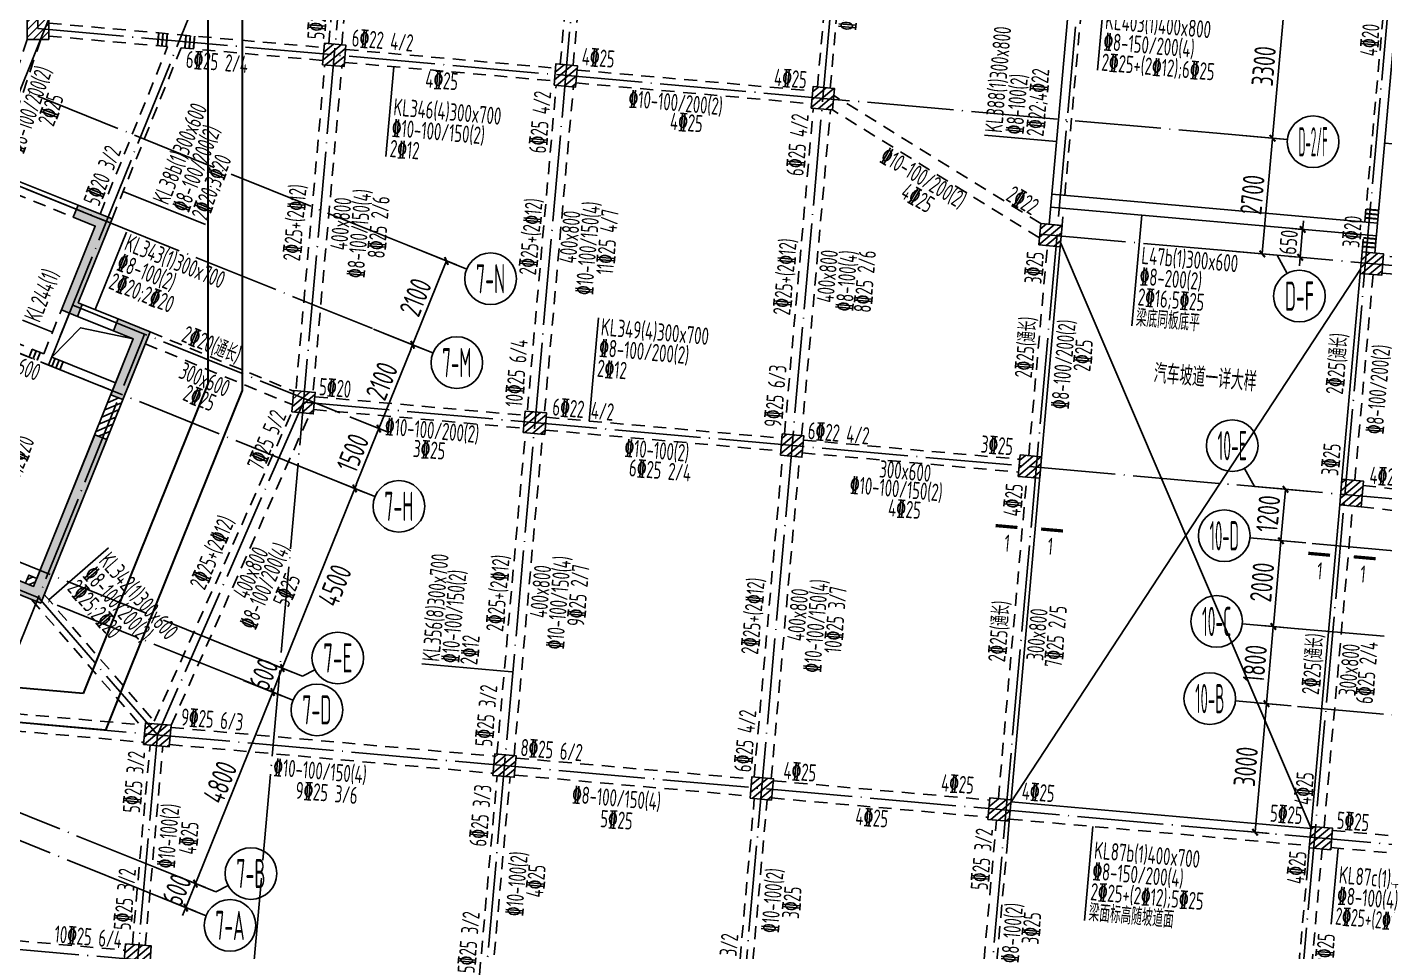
# Model space of a CAD drawing. Header units: millimetres. Extents: x 64473 to 386235, y 427387 to 703525.
# Drawn here: x 264896 to 296452, y 501545 to 523031 of the extents above; entities that cross this region are included whole.
import ezdxf
from ezdxf.enums import TextEntityAlignment as Align

# ---------------------------------------------------------------- set-up
doc = ezdxf.new("R2010")
doc.units = ezdxf.units.MM
doc.header["$LTSCALE"] = 100
doc.header["$PDMODE"] = 35
doc.header["$PDSIZE"] = 200
doc.linetypes.add('3', pattern=[5, 3, -2])
doc.linetypes.add('DOTE', pattern=[2.42, 2, -0.2, 0.02, -0.2])
for name, color, linetype in [('B-DIM', 1, 'Continuous'), ('B-TEXT', 7, 'Continuous'), ('B-开洞', 7, 'Continuous'), ('COLU', 7, 'Continuous'), ('colu-1层', 6, 'Continuous'), ('h后浇带(新)', 1, 'Continuous'), ('h填实-1层', 254, 'Continuous'), ('h斜线-1层', 7, 'Continuous'), ('h斜线-柱', 7, 'Continuous'), ('L-AXIS', 3, 'Continuous'), ('L-dote', 253, 'DOTE'), ('L-TEXT', 6, 'Continuous'), ('L-箍筋', 1, 'Continuous'), ('wall-主楼', 2, 'Continuous'), ('垂直标注', 31, 'Continuous'), ('垂直钢筋', 27, 'Continuous'), ('梁', 4, 'Continuous'), ('梁虚线', 4, '3'), ('水平标注', 2, 'Continuous'), ('水平钢筋', 30, 'Continuous')]:
    doc.layers.add(name, color=color, linetype=linetype)
doc.styles.add('_TCH_AXIS', font='tssdeng.shx', dxfattribs={"width": 0.7, "bigfont": 'tssdchn.shx'})
doc.styles.add('COMPLEX', font='tssdeng.shx', dxfattribs={"width": 0.7, "bigfont": 'tssdchn.shx'})
doc.styles.get("Standard").update_dxf_attribs({"font": 'tssdeng.shx', "width": 0.7, "bigfont": 'tssdchn.shx'})
doc.styles.add('TSSD_Dimension', font='Tssdeng.shx', dxfattribs={"width": 0.7, "bigfont": 'tssdchn.shx'})
doc.dimstyles.new('TSSD_100_100$0', dxfattribs={"dimtxt": 300, "dimasz": 100, "dimexe": 250, "dimexo": 250, "dimgap": 100, "dimtad": 1, "dimdec": 0, "dimzin": 0, "dimdsep": 46, "dimtxsty": 'TSSD_Dimension', "dimblk": '_tsdbk', "dimblk1": '_tsdbk', "dimblk2": '_tsdbk', "dimsah": 1, "dimcen": 0, "dimclrt": 7, "dimadec": 0, "dimazin": 0, "dimtfac": 1, "dimtdec": 0, "dimtix": 1, "dimtmove": 2, "dimatfit": 3, "dimldrblk": '_tsdbk', "dimfxl": 1, "dimtolj": 1, "dimtzin": 0, "dimarcsym": 0})
pattern_1 = [(39.931646, (-467527.32, -323147.44), (-81.517904, 97.384965), [])]
pattern_2 = [(23.04538, (-111304.37, 109875.01), (-49.71543, 116.864777), [])]

# ---------------------------------------------------------------- blocks, each defined once
blk = doc.blocks.new('_tsdbk')
blk.add_line((-1, 0), (0, 0))
at = {"const_width": 0.5}
blk.add_lwpolyline([(-0.7, -0.7), (0.7, 0.7)], dxfattribs=at)
blk = doc.blocks.new('*D25')
at = {"layer": 'B-DIM', "color": 0, "lineweight": -2}
for p, q in [((294551, 518430), (294560, 518530)), ((294515, 518333), (294293, 518353)), ((294542, 518331), (294485, 517683)), ((294458, 517686), (294236, 517705)), ((294476, 517584), (294467, 517484))]:
    blk.add_line(p, q, dxfattribs=at)
at = {"layer": 'Defpoints', "color": 0}
for p in [(294764, 518311), (294485, 517683), (294707, 517664)]:
    blk.add_point(p, dxfattribs=at)
at = {"layer": 'B-DIM', "color": 0, "lineweight": -2, "xscale": 100, "yscale": 100, "zscale": 100}
for p, rotation in [((294542, 518331), 264.9316457874016), ((294485, 517683), 84.9316457874016)]:
    blk.add_blockref('_tsdbk', p, dxfattribs=dict(at, rotation=rotation))
at = {"layer": 'B-DIM', "color": 7, "insert": (294215, 518034), "char_height": 400, "attachment_point": 5, "rotation": 84.9316, "style": 'TSSD_Dimension'}
blk.add_mtext('\\A1;650', dxfattribs=at)
blk = doc.blocks.new('*D62')
at = {"layer": 'Defpoints', "color": 0}
for p in [(272164, 514068), (273070, 513703), (271603, 512677)]:
    blk.add_point(p, dxfattribs=at)
at = {"layer": 'L-AXIS', "color": 0, "lineweight": -2}
for p, q in [((272396, 513975), (273302, 513609)), ((272547, 512404), (273033, 513610)), ((271835, 512583), (272741, 512218))]:
    blk.add_line(p, q, dxfattribs=at)
at = {"layer": 'L-AXIS', "color": 0, "lineweight": -2, "xscale": 100, "yscale": 100, "zscale": 100}
for p, rotation in [((273070, 513703), 68.04537995731236), ((272510, 512312), 248.0453799573123)]:
    blk.add_blockref('_tsdbk', p, dxfattribs=dict(at, rotation=rotation))
at = {"layer": 'L-AXIS', "color": 7, "insert": (272465, 513138), "char_height": 500, "attachment_point": 5, "rotation": 68.0454, "style": 'TSSD_Dimension'}
blk.add_mtext('\\A1;1500', dxfattribs=at)
blk = doc.blocks.new('*D63')
at = {"layer": 'Defpoints', "color": 0}
for p in [(272949, 516016), (273855, 515651), (272164, 514068)]:
    blk.add_point(p, dxfattribs=at)
at = {"layer": 'L-AXIS', "color": 0, "lineweight": -2}
for p, q in [((273181, 515922), (274087, 515557)), ((273108, 513796), (273818, 515558)), ((272396, 513975), (273302, 513609))]:
    blk.add_line(p, q, dxfattribs=at)
at = {"layer": 'L-AXIS', "color": 0, "lineweight": -2, "xscale": 100, "yscale": 100, "zscale": 100}
for p, rotation in [((273855, 515651), 68.04537995731236), ((273070, 513703), 248.0453799573123)]:
    blk.add_blockref('_tsdbk', p, dxfattribs=dict(at, rotation=rotation))
at = {"layer": 'L-AXIS', "color": 7, "insert": (273138, 514808), "char_height": 500, "attachment_point": 5, "rotation": 68.0454, "style": 'TSSD_Dimension'}
blk.add_mtext('\\A1;2100', dxfattribs=at)
blk = doc.blocks.new('*D127')
at = {"layer": 'Defpoints', "color": 0}
for p in [(271603, 512677), (272510, 512312), (269921, 508503)]:
    blk.add_point(p, dxfattribs=at)
at = {"layer": 'L-AXIS', "color": 0, "lineweight": -2}
for p, q in [((271835, 512583), (272741, 512218)), ((270864, 508231), (272472, 512219)), ((270153, 508410), (271059, 508045))]:
    blk.add_line(p, q, dxfattribs=at)
at = {"layer": 'L-AXIS', "color": 0, "lineweight": -2, "xscale": 100, "yscale": 100, "zscale": 100}
for p, rotation in [((272510, 512312), 68.04537995731236), ((270827, 508138), 248.0453799573123)]:
    blk.add_blockref('_tsdbk', p, dxfattribs=dict(at, rotation=rotation))
at = {"layer": 'L-AXIS', "color": 7, "insert": (272045, 510059), "char_height": 500, "attachment_point": 5, "rotation": 68.0454, "style": 'TSSD_Dimension'}
blk.add_mtext('\\A1;4500', dxfattribs=at)
blk = doc.blocks.new('*D147')
at = {"layer": 'Defpoints', "color": 0}
for p in [(269697, 507947), (270603, 507581), (267902, 503495)]:
    blk.add_point(p, dxfattribs=at)
at = {"layer": 'L-AXIS', "color": 0, "lineweight": -2}
for p, q in [((269928, 507853), (270835, 507488)), ((268846, 503222), (270565, 507489)), ((268134, 503401), (269040, 503036))]:
    blk.add_line(p, q, dxfattribs=at)
at = {"layer": 'L-AXIS', "color": 0, "lineweight": -2, "xscale": 100, "yscale": 100, "zscale": 100}
for p, rotation in [((270603, 507581), 68.04537995731236), ((268808, 503130), 248.0453799573123)]:
    blk.add_blockref('_tsdbk', p, dxfattribs=dict(at, rotation=rotation))
at = {"layer": 'L-AXIS', "color": 7, "insert": (269381, 505486), "char_height": 500, "attachment_point": 5, "rotation": 68.0454, "style": 'TSSD_Dimension'}
blk.add_mtext('\\A1;4800', dxfattribs=at)
blk = doc.blocks.new('*D148')
at = {"layer": 'Defpoints', "color": 0}
for p in [(267902, 503495), (268808, 503130), (267678, 502938)]:
    blk.add_point(p, dxfattribs=at)
at = {"layer": 'L-AXIS', "color": 0, "lineweight": -2}
for p, q in [((268134, 503401), (269040, 503036)), ((268846, 503222), (268883, 503315)), ((268584, 502573), (268808, 503130)), ((267910, 502845), (268816, 502480)), ((268546, 502480), (268509, 502388))]:
    blk.add_line(p, q, dxfattribs=at)
at = {"layer": 'L-AXIS', "color": 0, "lineweight": -2, "xscale": 100, "yscale": 100, "zscale": 100}
for p, rotation in [((268808, 503130), 248.0453799573123), ((268584, 502573), 68.04537995731238)]:
    blk.add_blockref('_tsdbk', p, dxfattribs=dict(at, rotation=rotation))
at = {"layer": 'L-AXIS', "color": 7, "insert": (268371, 502982), "char_height": 500, "attachment_point": 5, "rotation": 68.0454, "style": 'TSSD_Dimension'}
blk.add_mtext('\\A1;600', dxfattribs=at)
blk = doc.blocks.new('_AXISO')
blk.add_circle((0, 0), 0.5)
at = {"layer": 'B-TEXT', "style": 'COMPLEX', "width": 1.450893}
blk.add_attdef('A', text='', height=0.56, dxfattribs=at).set_placement((0.249375, -0.28), (0.749375, -0.28), align=Align.FIT)
blk = doc.blocks.new('*D149')
at = {"layer": 'Defpoints', "color": 0}
for p in [(269921, 508503), (270827, 508138), (269697, 507947)]:
    blk.add_point(p, dxfattribs=at)
at = {"layer": 'L-AXIS', "color": 0, "lineweight": -2}
for p, q in [((270153, 508410), (271059, 508045)), ((270603, 507581), (270827, 508138)), ((270864, 508231), (270902, 508323)), ((269928, 507853), (270835, 507488)), ((270565, 507489), (270528, 507396))]:
    blk.add_line(p, q, dxfattribs=at)
at = {"layer": 'L-AXIS', "color": 0, "lineweight": -2, "xscale": 100, "yscale": 100, "zscale": 100}
for p, rotation in [((270827, 508138), 248.0453799573123), ((270603, 507581), 68.04537995731238)]:
    blk.add_blockref('_tsdbk', p, dxfattribs=dict(at, rotation=rotation))
at = {"layer": 'L-AXIS', "color": 7, "insert": (270390, 507991), "char_height": 500, "attachment_point": 5, "rotation": 68.0454, "style": 'TSSD_Dimension'}
blk.add_mtext('\\A1;600', dxfattribs=at)
blk = doc.blocks.new('*D401')
at = {"layer": 'Defpoints', "color": 0}
for p in [(294143, 512292), (294720, 512241), (294614, 511046)]:
    blk.add_point(p, dxfattribs=at)
at = {"layer": 'L-AXIS', "color": 0, "lineweight": -2}
for p, q in [((294471, 512263), (293894, 512315)), ((294046, 511197), (294134, 512193)), ((294365, 511068), (293788, 511119))]:
    blk.add_line(p, q, dxfattribs=at)
at = {"layer": 'L-AXIS', "color": 0, "lineweight": -2, "xscale": 100, "yscale": 100, "zscale": 100}
for p, rotation in [((294143, 512292), 84.93164578942289), ((294037, 511097), 264.9316457894229)]:
    blk.add_blockref('_tsdbk', p, dxfattribs=dict(at, rotation=rotation))
at = {"layer": 'L-AXIS', "color": 7, "insert": (293741, 511726), "char_height": 500, "attachment_point": 5, "rotation": 84.9316, "style": 'TSSD_Dimension'}
blk.add_mtext('\\A1;1200', dxfattribs=at)
blk = doc.blocks.new('*D409')
at = {"layer": 'Defpoints', "color": 0}
for p in [(293860, 509105), (294438, 509054), (294279, 507261)]:
    blk.add_point(p, dxfattribs=at)
at = {"layer": 'L-AXIS', "color": 0, "lineweight": -2}
for p, q in [((294189, 509076), (293611, 509127)), ((293710, 507412), (293851, 509005)), ((294030, 507283), (293452, 507334))]:
    blk.add_line(p, q, dxfattribs=at)
at = {"layer": 'L-AXIS', "color": 0, "lineweight": -2, "xscale": 100, "yscale": 100, "zscale": 100}
for p, rotation in [((293860, 509105), 84.93164578942289), ((293701, 507312), 264.9316457894229)]:
    blk.add_blockref('_tsdbk', p, dxfattribs=dict(at, rotation=rotation))
at = {"layer": 'L-AXIS', "color": 7, "insert": (293432, 508239), "char_height": 500, "attachment_point": 5, "rotation": 84.9316, "style": 'TSSD_Dimension'}
blk.add_mtext('\\A1;1800', dxfattribs=at)
blk = doc.blocks.new('*D410')
at = {"layer": 'Defpoints', "color": 0}
for p in [(293701, 507312), (294279, 507261), (294013, 504273)]:
    blk.add_point(p, dxfattribs=at)
at = {"layer": 'L-AXIS', "color": 0, "lineweight": -2}
for p, q in [((293445, 504423), (293692, 507212)), ((294030, 507283), (293452, 507334)), ((293764, 504295), (293187, 504346))]:
    blk.add_line(p, q, dxfattribs=at)
at = {"layer": 'L-AXIS', "color": 0, "lineweight": -2, "xscale": 100, "yscale": 100, "zscale": 100}
for p, rotation in [((293701, 507312), 84.93164578942289), ((293436, 504324), 264.9316457894229)]:
    blk.add_blockref('_tsdbk', p, dxfattribs=dict(at, rotation=rotation))
at = {"layer": 'L-AXIS', "color": 7, "insert": (293220, 505849), "char_height": 500, "attachment_point": 5, "rotation": 84.9316, "style": 'TSSD_Dimension'}
blk.add_mtext('\\A1;3000', dxfattribs=at)
blk = doc.blocks.new('*D411')
at = {"layer": 'Defpoints', "color": 0}
for p in [(294037, 511097), (294614, 511046), (294438, 509054)]:
    blk.add_point(p, dxfattribs=at)
at = {"layer": 'L-AXIS', "color": 0, "lineweight": -2}
for p, q in [((294365, 511068), (293788, 511119)), ((293869, 509205), (294028, 510998)), ((294189, 509076), (293611, 509127))]:
    blk.add_line(p, q, dxfattribs=at)
at = {"layer": 'L-AXIS', "color": 0, "lineweight": -2, "xscale": 100, "yscale": 100, "zscale": 100}
for p, rotation in [((294037, 511097), 84.93164578942289), ((293860, 509105), 264.9316457894229)]:
    blk.add_blockref('_tsdbk', p, dxfattribs=dict(at, rotation=rotation))
at = {"layer": 'L-AXIS', "color": 7, "insert": (293600, 510132), "char_height": 500, "attachment_point": 5, "rotation": 84.9316, "style": 'TSSD_Dimension'}
blk.add_mtext('\\A1;2000', dxfattribs=at)
blk = doc.blocks.new('*D432')
at = {"layer": 'Defpoints', "color": 0}
for p in [(273734, 517964), (274641, 517598), (272949, 516016)]:
    blk.add_point(p, dxfattribs=at)
at = {"layer": 'L-AXIS', "color": 0, "lineweight": -2}
for p, q in [((273966, 517870), (274872, 517505)), ((273893, 515743), (274603, 517506)), ((273181, 515922), (274087, 515557))]:
    blk.add_line(p, q, dxfattribs=at)
at = {"layer": 'L-AXIS', "color": 0, "lineweight": -2, "xscale": 100, "yscale": 100, "zscale": 100}
for p, rotation in [((274641, 517598), 68.04537995731236), ((273855, 515651), 248.0453799573123)]:
    blk.add_blockref('_tsdbk', p, dxfattribs=dict(at, rotation=rotation))
at = {"layer": 'L-AXIS', "color": 7, "insert": (273923, 516755), "char_height": 500, "attachment_point": 5, "rotation": 68.0454, "style": 'TSSD_Dimension'}
blk.add_mtext('\\A1;2100', dxfattribs=at)
blk = doc.blocks.new('*D434')
at = {"layer": 'Defpoints', "color": 0}
for p in [(292894, 520535), (292656, 517846), (293603, 517762)]:
    blk.add_point(p, dxfattribs=at)
at = {"layer": 'L-AXIS', "color": 0, "lineweight": -2}
for p, q in [((293143, 520513), (294090, 520429)), ((293832, 520351), (293612, 517861)), ((292905, 517823), (293852, 517739))]:
    blk.add_line(p, q, dxfattribs=at)
at = {"layer": 'L-AXIS', "color": 0, "lineweight": -2, "xscale": 100, "yscale": 100, "zscale": 100}
for p, rotation in [((293841, 520451), 84.93164578943772), ((293603, 517762), 264.9316457894377)]:
    blk.add_blockref('_tsdbk', p, dxfattribs=dict(at, rotation=rotation))
at = {"layer": 'L-AXIS', "color": 7, "insert": (293373, 519137), "char_height": 500, "attachment_point": 5, "rotation": 84.9316, "style": 'TSSD_Dimension'}
blk.add_mtext('\\A1;2700', dxfattribs=at)
blk = doc.blocks.new('*D436')
at = {"layer": 'Defpoints', "color": 0}
for p in [(293186, 523822), (292894, 520535), (293841, 520451)]:
    blk.add_point(p, dxfattribs=at)
at = {"layer": 'L-AXIS', "color": 0, "lineweight": -2}
for p, q in [((293435, 523800), (294382, 523716)), ((294124, 523639), (293850, 520551)), ((293143, 520513), (294090, 520429))]:
    blk.add_line(p, q, dxfattribs=at)
at = {"layer": 'L-AXIS', "color": 0, "lineweight": -2, "xscale": 100, "yscale": 100, "zscale": 100}
for p, rotation in [((294133, 523738), 84.93164578943772), ((293841, 520451), 264.9316457894377)]:
    blk.add_blockref('_tsdbk', p, dxfattribs=dict(at, rotation=rotation))
at = {"layer": 'L-AXIS', "color": 7, "insert": (293638, 522125), "char_height": 500, "attachment_point": 5, "rotation": 84.9316, "style": 'TSSD_Dimension'}
blk.add_mtext('\\A1;3300', dxfattribs=at)
blk = doc.blocks.new('1')
at = {"layer": 'h后浇带(新)', "color": 6, "lineweight": 30}
for p, q in [((617913, 550880), (632181, 534727)), ((617314, 550350), (631479, 534314)), ((634068, 527003), (630771, 524573)), ((635020, 526711), (631889, 524404))]:
    blk.add_line(p, q, dxfattribs=at)
for points in [[(632181, 534727), (634510, 528149), (635020, 526711)], [(631479, 534314), (633756, 527882), (634068, 527003)]]:
    blk.add_lwpolyline(points, dxfattribs=at)
blk = doc.blocks.new('后浇带现场')
at = {"color": 1, "lineweight": 30, "rotation": 318.5460777723208}
blk.add_blockref('1', (-77006, 620463), dxfattribs=at)

msp = doc.modelspace()

# ---------------------------------------------------------------- hatches: boundary and pattern name
at = {"layer": 'h填实-1层'}
for points in [[(265969.6, 518613.8), (266479.7, 518408.1), (265694.5, 516460.4), (266065.5, 516310.9), (266177.7, 516589.1), (266084.9, 516626.5), (266870.1, 518574.2), (266081.7, 518892)], [(267364, 515787.5), (266840.6, 514489), (267118.8, 514376.8), (267754.4, 515953.5), (267012.4, 516252.6), (266900.3, 515974.4)], [(266466.7, 513561.5), (265046, 510037.1), (264443.1, 510280.1), (264331, 510001.9), (265212.1, 509646.7), (266745, 513449.4)]]:
    msp.add_hatch(color=256, dxfattribs=at).paths.add_polyline_path(points)
at = {"layer": 'h斜线-1层'}
h = msp.add_hatch(dxfattribs=at)
h.set_pattern_fill('ANSI31', color=256, scale=40, angle=-21.95462, style=0)
h.set_pattern_definition(pattern_2)
h.paths.add_polyline_path([(267118.8, 514376.8), (266840.6, 514489), (266466.7, 513561.5), (266745, 513449.4)])
h = msp.add_hatch(dxfattribs=at)
h.set_pattern_fill('ANSI31', color=256, scale=40, angle=-21.95462, style=0)
h.set_pattern_definition(pattern_2)
h.paths.add_polyline_path([(265120.8, 510222.6), (264935.3, 510297.4), (264860.5, 510111.9), (265046, 510037.1)])
at = {"layer": 'h斜线-柱'}
h = msp.add_hatch(dxfattribs=at)
h.set_pattern_fill('ANSI31', color=256, scale=40, style=0)
h.set_pattern_definition([(45, (-467527.32, -323147.44), (-89.802561, 89.802561), [])])
h.paths.add_polyline_path([(264896.5, 522746), (265396.5, 522746), (265396.5, 523246), (264896.5, 523246)])
h = msp.add_hatch(dxfattribs=at)
h.set_pattern_fill('ANSI31', color=256, scale=40, angle=-5.06835, style=0)
h.set_pattern_definition(pattern_1)
h.paths.add_polyline_path([(271764.5, 522158.1), (272262.5, 522113.9), (272306.7, 522611.9), (271808.6, 522656.1)])
h = msp.add_hatch(dxfattribs=at)
h.set_pattern_fill('ANSI31', color=256, scale=40, angle=-5.06835, style=0)
h.set_pattern_definition(pattern_1)
h.paths.add_polyline_path([(277143.4, 521681), (277641.4, 521636.8), (277685.6, 522134.9), (277187.5, 522179)])
h = msp.add_hatch(dxfattribs=at)
h.set_pattern_fill('ANSI31', color=256, scale=40, angle=-5.06835, style=0)
h.set_pattern_definition(pattern_1)
h.paths.add_polyline_path([(283119.9, 521150.9), (283617.9, 521106.8), (283662.1, 521604.8), (283164.1, 521649)])
h = msp.add_hatch(dxfattribs=at)
h.set_pattern_fill('ANSI31', color=256, scale=40, angle=-5.06835, style=0)
h.set_pattern_definition(pattern_1)
h.paths.add_polyline_path([(288409.7, 517971.2), (288907.7, 517927), (288951.9, 518425.1), (288453.8, 518469.2)])
h = msp.add_hatch(dxfattribs=at)
h.set_pattern_fill('ANSI31', color=256, scale=40, angle=-5.06835, style=0)
h.set_pattern_definition(pattern_1)
h.paths.add_polyline_path([(295880.3, 517308.6), (296378.4, 517264.4), (296422.6, 517762.5), (295924.5, 517806.6)])
h = msp.add_hatch(dxfattribs=at)
h.set_pattern_fill('ANSI31', color=256, scale=40, angle=-5.06835, style=0)
h.set_pattern_definition(pattern_1)
h.paths.add_polyline_path([(271048.9, 514089.7), (271546.9, 514045.6), (271591.1, 514543.6), (271093.1, 514587.8)])
h = msp.add_hatch(dxfattribs=at)
h.set_pattern_fill('ANSI31', color=256, scale=40, angle=-5.06835, style=0)
h.set_pattern_definition(pattern_1)
h.paths.add_polyline_path([(276427.8, 513612.7), (276925.8, 513568.5), (276970, 514066.5), (276471.9, 514110.7)])
h = msp.add_hatch(dxfattribs=at)
h.set_pattern_fill('ANSI31', color=256, scale=40, angle=-5.06835, style=0)
h.set_pattern_definition(pattern_1)
h.paths.add_polyline_path([(282404.3, 513082.6), (282902.4, 513038.4), (282946.5, 513536.5), (282448.5, 513580.7)])
h = msp.add_hatch(dxfattribs=at)
h.set_pattern_fill('ANSI31', color=256, scale=40, angle=-5.06835, style=0)
h.set_pattern_definition(pattern_1)
h.paths.add_polyline_path([(287932.6, 512592.3), (288430.7, 512548.1), (288474.8, 513046.2), (287976.8, 513090.3)])
h = msp.add_hatch(dxfattribs=at)
h.set_pattern_fill('ANSI31', color=256, scale=40, angle=-5.06835, style=0)
h.set_pattern_definition(pattern_1)
h.paths.add_polyline_path([(295403.3, 511929.7), (295901.3, 511885.5), (295954.3, 512483.2), (295456.3, 512527.4)])
h = msp.add_hatch(dxfattribs=at)
h.set_pattern_fill('ANSI31', color=256, scale=40, angle=-5.06835, style=0)
h.set_pattern_definition(pattern_1)
h.paths.add_polyline_path([(267602.9, 506364), (268200.5, 506310.9), (268244.7, 506809), (267647.1, 506862)])
h = msp.add_hatch(dxfattribs=at)
h.set_pattern_fill('ANSI31', color=256, scale=40, angle=-5.06835, style=0)
h.set_pattern_definition(pattern_1)
h.paths.add_polyline_path([(275721, 505644), (276219.1, 505599.8), (276263.2, 506097.8), (275765.2, 506142)])
h = msp.add_hatch(dxfattribs=at)
h.set_pattern_fill('ANSI31', color=256, scale=40, angle=-5.06835, style=0)
h.set_pattern_definition(pattern_1)
h.paths.add_polyline_path([(281697.6, 505113.9), (282195.6, 505069.7), (282239.8, 505567.8), (281741.7, 505611.9)])
h = msp.add_hatch(dxfattribs=at)
h.set_pattern_fill('ANSI31', color=256, scale=40, angle=-5.06835, style=0)
h.set_pattern_definition(pattern_1)
h.paths.add_polyline_path([(287225.9, 504623.6), (287723.9, 504579.4), (287768.1, 505077.4), (287270, 505121.6)])
h = msp.add_hatch(dxfattribs=at)
h.set_pattern_fill('ANSI31', color=256, scale=40, angle=-5.06835, style=0)
h.set_pattern_definition(pattern_1)
h.paths.add_polyline_path([(294696.5, 503961), (295194.6, 503916.8), (295238.8, 504414.9), (294740.7, 504459)])
h = msp.add_hatch(dxfattribs=at)
h.set_pattern_fill('ANSI31', color=256, scale=40, angle=-5.06835, style=0)
h.set_pattern_definition(pattern_1)
h.paths.add_polyline_path([(267138.9, 501130.1), (267736.9, 501085.9), (267781.1, 501683.9), (267183.1, 501728.1)])

# ---------------------------------------------------------------- linework, layer by layer
at = {"layer": 'B-开洞'}
for p, q in [((288916.7, 518026.6), (294736.1, 504409.3)), ((295889.2, 517408.2), (287763.7, 505027.6))]:
    msp.add_line(p, q, dxfattribs=at)
msp.add_lwpolyline([(267364, 515787.5), (266139.7, 516047.8), (265468.8, 515365.4)], dxfattribs=at)
at = {"layer": 'COLU'}
for points in [[(264896.5, 522746), (265396.5, 522746), (265396.5, 523246), (264896.5, 523246)], [(271764.5, 522158.1), (272262.5, 522113.9), (272306.7, 522611.9), (271808.6, 522656.1)], [(277143.4, 521681), (277641.4, 521636.8), (277685.6, 522134.9), (277187.5, 522179)], [(283119.9, 521150.9), (283617.9, 521106.8), (283662.1, 521604.8), (283164.1, 521649)], [(288409.7, 517971.2), (288907.7, 517927), (288951.9, 518425.1), (288453.8, 518469.2)], [(295880.3, 517308.6), (296378.4, 517264.4), (296422.6, 517762.5), (295924.5, 517806.6)], [(271048.9, 514089.7), (271546.9, 514045.6), (271591.1, 514543.6), (271093.1, 514587.8)], [(276427.8, 513612.7), (276925.8, 513568.5), (276970, 514066.5), (276471.9, 514110.7)], [(282404.3, 513082.6), (282902.4, 513038.4), (282946.5, 513536.5), (282448.5, 513580.7)], [(287932.6, 512592.3), (288430.7, 512548.1), (288474.8, 513046.2), (287976.8, 513090.3)], [(295403.3, 511929.7), (295901.3, 511885.5), (295954.3, 512483.2), (295456.3, 512527.4)], [(267602.9, 506364), (268200.5, 506310.9), (268244.7, 506809), (267647.1, 506862)], [(275721, 505644), (276219.1, 505599.8), (276263.2, 506097.8), (275765.2, 506142)], [(281697.6, 505113.9), (282195.6, 505069.7), (282239.8, 505567.8), (281741.7, 505611.9)], [(287225.9, 504623.6), (287723.9, 504579.4), (287768.1, 505077.4), (287270, 505121.6)], [(294696.5, 503961), (295194.6, 503916.8), (295238.8, 504414.9), (294740.7, 504459)], [(267138.9, 501130.1), (267736.9, 501085.9), (267781.1, 501683.9), (267183.1, 501728.1)]]:
    msp.add_lwpolyline(points, close=True, dxfattribs=at)
at = {"layer": 'colu-1层'}
for points in [[(265969.6, 518613.8), (266479.7, 518408.1), (265694.5, 516460.4), (266065.5, 516310.9), (266177.7, 516589.1), (266084.9, 516626.5), (266870.1, 518574.2), (266081.7, 518892)], [(267364, 515787.5), (266840.6, 514489), (267118.8, 514376.8), (267754.4, 515953.5), (267012.4, 516252.6), (266900.3, 515974.4)], [(266466.7, 513561.5), (265046, 510037.1), (264443.1, 510280.1), (264331, 510001.9), (265212.1, 509646.7), (266745, 513449.4)]]:
    msp.add_lwpolyline(points, close=True, dxfattribs=at)
at = {"layer": 'L-AXIS'}
for p, q in [((294187.4, 520420.3), (292894.4, 520535)), ((275111.9, 517408.3), (273734.4, 517963.6)), ((293948.8, 517730.9), (292655.9, 517845.6)), ((293948.8, 517730.9), (294179.6, 517308.1)), ((274326.8, 515460.6), (272949.3, 516015.9)), ((272980.9, 512121.6), (271603.3, 512676.9)), ((293422.9, 512356.3), (293192.1, 512779.1)), ((293422.9, 512356.3), (294720.2, 512241.3)), ((293316.9, 511161), (294614.2, 511046)), ((293140.2, 509168.9), (294437.5, 509053.8)), ((271298.5, 507948), (269920.9, 508503.3)), ((271298.5, 507948), (271584.2, 508096.3)), ((271074.1, 507391.5), (269696.6, 507946.8)), ((292981.1, 507375.9), (294278.5, 507260.8)), ((269279.5, 502939.6), (267902, 503494.9)), ((269279.5, 502939.6), (269565.3, 503088)), ((269055.2, 502383.1), (267677.7, 502938.4))]:
    msp.add_line(p, q, dxfattribs=at)
at = {"layer": 'L-dote', "ltscale": 10}
for p, q in [((265146.5, 649336), (265146.5, 522996)), ((298480.1, 545489.1), (293700.5, 491598.9)), ((273734.4, 517963.6), (232142.3, 534729.5)), ((284415.8, 532932.5), (280646.7, 490435.3)), ((290115.6, 532678), (285863.5, 484734.7)), ((278359.8, 532566.1), (274209.2, 485768.4)), ((272920.3, 516027.5), (239750.3, 529398.5)), ((272477.3, 527365.4), (268830.3, 486245.4)), ((266339.1, 525548.6), (262611.6, 516301.6)), ((269121.5, 524427), (265394, 515179.9)), ((265146.5, 522996), (292894.4, 520535)), ((266739.9, 518518.9), (259876.6, 521285.5)), ((269920.9, 508503.3), (240431.8, 520390.5)), ((288431.8, 518220.2), (366575, 511289.6)), ((271603.3, 512676.9), (258530.7, 517946.6)), ((272164.1, 514068.1), (265954.8, 516571.2)), ((260808.2, 498989.2), (267624.3, 515898.2)), ((267902, 503494.9), (241473.6, 514148.3)), ((271320, 514316.7), (267923.8, 506586.5)), ((271320, 514316.7), (366098, 505910.7)), ((269696.6, 507946.8), (256623.9, 513216.4)), ((300944.2, 503657.9), (197400.6, 512841.2)), ((354606.6, 505725.2), (294614.2, 511046)), ((267677.7, 502938.4), (250153.1, 510002.6)), ((265156.7, 509776.8), (267923.8, 506586.5)), ((308490.3, 507807.4), (294437.5, 509053.8)), ((354270.9, 501940), (294278.5, 507260.8)), ((364927.4, 492712.5), (205005.1, 506896.2)), ((267923.8, 506586.5), (266140.9, 486483.9))]:
    msp.add_line(p, q, dxfattribs=at)
at = {"layer": 'L-TEXT', "const_width": 75}
for points in [[(287405.4, 511449.8), (287913, 511404.8)], [(288463.4, 511368.7), (288971, 511323.7)], [(294672, 510805.3), (295179.6, 510760.3)], [(295730.1, 510724.2), (296237.6, 510679.2)]]:
    msp.add_lwpolyline(points, dxfattribs=at)
at = {"layer": 'L-箍筋', "const_width": 44.9}
for points in [[(267954.9, 522897.5), (267928.4, 522598.7)], [(268054.5, 522888.7), (268028, 522589.8)], [(268154.1, 522879.8), (268127.6, 522581)], [(268589.1, 522841.3), (268562.6, 522542.4)], [(268688.7, 522832.4), (268662.2, 522533.6)], [(268788.3, 522823.6), (268761.8, 522524.8)], [(296018, 518799.2), (296316.9, 518772.7)], [(296000.4, 518600), (296293.7, 518573.9)], [(296009.1, 518698.8), (296305.2, 518672.5)], [(295953.5, 518133.9), (296252.4, 518107.4)], [(295935.9, 517934.7), (296229.2, 517908.7)], [(295944.6, 518033.5), (296240.7, 518007.2)], [(265015.9, 515548), (264941.2, 515362.5)], [(265108.7, 515510.6), (265033.9, 515325.1)], [(265201.4, 515473.2), (265126.7, 515287.7)], [(265547.2, 515333.8), (265472.4, 515148.3)], [(265639.9, 515296.4), (265565.2, 515110.9)], [(265732.7, 515259), (265657.9, 515073.5)]]:
    msp.add_lwpolyline(points, dxfattribs=at)
at = {"layer": 'wall-主楼'}
msp.add_lwpolyline([(266081.7, 518892), (265969.6, 518613.8), (266479.7, 518408.1), (265694.5, 516460.4), (266065.5, 516310.9), (266177.7, 516589.1), (266084.9, 516626.5), (266870.1, 518574.2)], close=True, dxfattribs=at)
at = {"layer": 'wall-主楼', "elevation": 0}
msp.add_lwpolyline([(266900.3, 515974.4), (267012.4, 516252.6), (267754.4, 515953.5), (265212.1, 509646.7), (264331, 510001.9), (264443.1, 510280.1), (264860.5, 510111.9), (264935.3, 510297.4), (265120.8, 510222.6), (267364, 515787.5)], close=True, dxfattribs=at)
at = {"layer": '垂直标注'}
for p, q in [((287146.8, 520521.8), (288823.5, 520373.1)), ((298550.2, 520148.4), (296449.9, 520334.6)), ((269042.2, 518442.5), (267128, 519214.1)), ((264786.1, 516222.3), (265485, 515940.6)), ((266790.5, 510932), (265399.6, 509725.7)), ((276161.8, 508049.4), (274069.2, 508235))]:
    msp.add_line(p, q, dxfattribs=at)
at = {"layer": '梁'}
for p, q in [((288653.1, 518451.5), (289138.9, 523930)), ((296223.3, 517780.1), (296709.2, 523258.7)), ((264690.5, 519452.8), (266081.7, 518892)), ((288714.9, 519148.8), (296285.2, 518477.4)), ((288688.4, 518850), (296258.7, 518178.6)), ((288907.7, 517927.3), (287768.1, 505077.4)), ((295456.3, 512527.4), (295880.3, 517308.6)), ((266177.7, 516589.1), (267012.4, 516252.6)), ((265468.8, 515365.4), (265880, 516385.7)), ((266065.5, 516310.9), (266900.3, 515974.4)), ((266952.7, 514767.2), (265468.8, 515365.4)), ((294740.7, 504458.7), (295403.3, 511929.7)), ((287763.7, 505027.6), (294736.1, 504409.3)), ((287723.9, 504579.4), (287672.4, 503998.7)), ((294645, 503380.3), (294696.5, 503961))]:
    msp.add_line(p, q, dxfattribs=at)
at = {"layer": '梁虚线'}
for p, q in [((271908.2, 522647.1), (272305.8, 527129.5)), ((272207.1, 522620.9), (272604.7, 527103.3)), ((283263.7, 521640), (283727.5, 526869.6)), ((283562.5, 521613.8), (284026.3, 526843.1)), ((277287.1, 522170), (277684.7, 526652.4)), ((277586, 522143.9), (277983.5, 526626.3)), ((289013.7, 519122.3), (289437.8, 523903.8)), ((295986.4, 518503.9), (296410.4, 523285.1)), ((265396.5, 523124.4), (271799.6, 522556.5)), ((264896.5, 522746), (263902.1, 519770.6)), ((265212.8, 522746), (264180.9, 519658.2)), ((265396.5, 522823.2), (268160.6, 522578.1)), ((266591.8, 518686.4), (268160.6, 522578.1)), ((266870.1, 518574.2), (268472.9, 522550.4)), ((268472.9, 522550.4), (271773.5, 522257.6)), ((272297.7, 522512.3), (277178.5, 522079.5)), ((271147.2, 514632.9), (271814.3, 522153.4)), ((271545.7, 514598.1), (272212.7, 522118.5)), ((272271.5, 522213.5), (277152.4, 521780.6)), ((277676.6, 522035.3), (283155.1, 521549.4)), ((276524.7, 514140), (277193.1, 521676.3)), ((276923.2, 514105.1), (277591.6, 521641.5)), ((277650.4, 521736.4), (283128.9, 521250.5)), ((288453.8, 518469.2), (283647.5, 521440.5)), ((282498.3, 513576.4), (283169.7, 521146.3)), ((282896.8, 513541.5), (283568.2, 521111.4)), ((288424.2, 518134.9), (283617.9, 521106.8)), ((264578.3, 519174.6), (265969.6, 518613.8)), ((288943.1, 518325.4), (288987.2, 518823.5)), ((295924.5, 517806.6), (295959.9, 518205.1)), ((288176, 513072.6), (288608.9, 517953.5)), ((303838.8, 517054.5), (296417.9, 517712.7)), ((295755.1, 512500.9), (296179.2, 517282.2)), ((296383, 517314.2), (303803.9, 516656)), ((265283.3, 515440.2), (262871.8, 516412.3)), ((265283.3, 515440.2), (265694.5, 516460.4)), ((267754.1, 515952.7), (271091.4, 514571.2)), ((266878, 514581.7), (264002.8, 515740.7)), ((267641.9, 515674.4), (271059.5, 514259.7)), ((271582.3, 514444), (276463.1, 514011.1)), ((267848.4, 506902.3), (271048.9, 514089.7)), ((268244.7, 506809), (271470.1, 514052.4)), ((271555.8, 514145.2), (276436.6, 513712.3)), ((276961.2, 513966.9), (282439.7, 513481)), ((275815, 506137.3), (276480.6, 513641.9)), ((276213.5, 506102.5), (276879, 513607.1)), ((276934.7, 513668.1), (282413.1, 513182.2)), ((282937.7, 513436.9), (287968, 512990.7)), ((282911.2, 513138), (287941.4, 512691.9)), ((281791.5, 505607.3), (282454.1, 513078.3)), ((282190, 505572.4), (282852.6, 513043.5)), ((287469.2, 505104), (288131.8, 512574.6)), ((295945.5, 512383.8), (301410.7, 511748.3)), ((295039.5, 504432.6), (295702.1, 511903.2)), ((295901.3, 511885.5), (299577.9, 511458)), ((264996.5, 509732.6), (267520, 506823.1)), ((265293.4, 509848.2), (267848.4, 506902.3)), ((260121.4, 507480.5), (267520, 506823.1)), ((260086.6, 507082), (267607.5, 506413.8)), ((268240.1, 506759.2), (275760.5, 506092.2)), ((267341.3, 501716.4), (267752.3, 506350.5)), ((267640.5, 501694.3), (268051.1, 506324.4)), ((268205.2, 506360.7), (275725.7, 505693.7)), ((276258.6, 506048), (281737.1, 505562.1)), ((275409.8, 501003.3), (275820.6, 505634.9)), ((275708.7, 500976.8), (276119.5, 505608.8)), ((276223.7, 505649.6), (281702.2, 505163.7)), ((282235.1, 505518), (287265.6, 505071.8)), ((281377.5, 500373.4), (281797.1, 505104.9)), ((281676.4, 500347.3), (282096, 505078.7)), ((282200.3, 505119.5), (287230.3, 504673.4)), ((287005.4, 499874.4), (287425.1, 504605.8)), ((287728.6, 504629.2), (294701.2, 504010.8)), ((295234.1, 504365.1), (298919.9, 504038.2)), ((287304.3, 499848), (287672.4, 503998.7)), ((295199.2, 503966.6), (298884.5, 503639.8)), ((294575.7, 499203.1), (294995.4, 503934.6)), ((294276.9, 499229.3), (294645, 503380.3)), ((259658.1, 502249.7), (267172.3, 501582.5))]:
    msp.add_line(p, q, dxfattribs=at)
at = {"layer": '水平标注'}
for p, q in [((289773.3, 522029.5), (289940, 523909.2)), ((273232.4, 520023.4), (273417.6, 522111.8)), ((290574.3, 516093.2), (290802.1, 518662.5)), ((267204, 518266.4), (266478.9, 516467.7)), ((278176.5, 516278.7), (277956.5, 513878.7)), ((289475.1, 502272.6), (289668.8, 504457.1)), ((295208.2, 502187), (295364.7, 503951.9))]:
    msp.add_line(p, q, dxfattribs=at)

# ---------------------------------------------------------------- block references
at = {"color": 3, "lineweight": 30}
msp.add_blockref('后浇带现场', (-480910.3, -88135.4), dxfattribs=at)
at = {"layer": 'L-AXIS'}
ref = msp.add_blockref('_AXISO', (294785, 520367.3), dxfattribs=dict(at, xscale=1199.999999999997, yscale=1200, zscale=1200, rotation=359.999645787379))
ref.add_attrib('A', 'D-2/F', dxfattribs={"color": 7, "height": 678.82, "rotation": 359.99965, "style": '_TCH_AXIS', "width": 0.198113}).set_placement((294445.6, 520027.9), (295124.4, 520027.9), align=Align.FIT)
ref = msp.add_blockref('_AXISO', (275668.4, 517183.9), dxfattribs=dict(at, xscale=1199.999999999997, yscale=1200, zscale=1200, rotation=359.9996457873818))
ref.add_attrib('A', '7-N', dxfattribs={"color": 7, "height": 678.82, "rotation": 359.99965, "style": '_TCH_AXIS', "width": 0.323077}).set_placement((275329, 516844.5), (276007.8, 516844.5), align=Align.FIT)
ref = msp.add_blockref('_AXISO', (294467, 516781.4), dxfattribs=dict(at, xscale=1199.999999999997, yscale=1200, zscale=1200, rotation=359.999645787379))
ref.add_attrib('A', 'D-F', dxfattribs={"color": 7, "height": 678.82, "rotation": 359.99965, "style": '_TCH_AXIS', "width": 0.328125}).set_placement((294127.6, 516442), (294806.4, 516442), align=Align.FIT)
ref = msp.add_blockref('_AXISO', (274883.3, 515236.2), dxfattribs=dict(at, xscale=1199.999999999997, yscale=1200, zscale=1200, rotation=359.9996457873818))
ref.add_attrib('A', '7-M', dxfattribs={"color": 7, "height": 678.82, "rotation": 359.99965, "style": '_TCH_AXIS', "width": 0.313433}).set_placement((274543.9, 514896.8), (275222.7, 514896.8), align=Align.FIT)
ref = msp.add_blockref('_AXISO', (292904.7, 513305.8), dxfattribs=dict(at, xscale=1199.999999999997, yscale=1200, zscale=1200, rotation=359.999645787379))
ref.add_attrib('A', '10-E', dxfattribs={"color": 7, "height": 678.82, "rotation": 359.99965, "style": '_TCH_AXIS', "width": 0.272727}).set_placement((292565.3, 512966.4), (293244.1, 512966.4), align=Align.FIT)
ref = msp.add_blockref('_AXISO', (273537.4, 511897.3), dxfattribs=dict(at, xscale=1199.999999999997, yscale=1200, zscale=1200, rotation=359.9996457873818))
ref.add_attrib('A', '7-H', dxfattribs={"color": 7, "height": 678.82, "rotation": 359.99965, "style": '_TCH_AXIS', "width": 0.318182}).set_placement((273198, 511557.9), (273876.8, 511557.9), align=Align.FIT)
ref = msp.add_blockref('_AXISO', (292719.2, 511214), dxfattribs=dict(at, xscale=1199.999999999997, yscale=1200, zscale=1200, rotation=359.999645787379))
ref.add_attrib('A', '10-D', dxfattribs={"color": 7, "height": 678.82, "rotation": 359.99965, "style": '_TCH_AXIS', "width": 0.269231}).set_placement((292379.8, 510874.6), (293058.6, 510874.6), align=Align.FIT)
ref = msp.add_blockref('_AXISO', (292542.5, 509221.9), dxfattribs=dict(at, xscale=1199.999999999997, yscale=1200, zscale=1200, rotation=359.999645787379))
ref.add_attrib('A', '10-C', dxfattribs={"color": 7, "height": 678.82, "rotation": 359.99965, "style": '_TCH_AXIS', "width": 0.276316}).set_placement((292203.1, 508882.5), (292881.9, 508882.4), align=Align.FIT)
ref = msp.add_blockref('_AXISO', (272116.6, 508372.9), dxfattribs=dict(at, xscale=1199.999999999997, yscale=1200, zscale=1200, rotation=359.9996457873818))
ref.add_attrib('A', '7-E', dxfattribs={"color": 7, "height": 678.82, "rotation": 359.99965, "style": '_TCH_AXIS', "width": 0.33871}).set_placement((271777.2, 508033.5), (272456.1, 508033.5), align=Align.FIT)
ref = msp.add_blockref('_AXISO', (271630.6, 507167.2), dxfattribs=dict(at, xscale=1199.999999999997, yscale=1200, zscale=1200, rotation=359.9996457873818))
ref.add_attrib('A', '7-D', dxfattribs={"color": 7, "height": 678.82, "rotation": 359.99965, "style": '_TCH_AXIS', "width": 0.333333}).set_placement((271291.2, 506827.7), (271970, 506827.7), align=Align.FIT)
ref = msp.add_blockref('_AXISO', (292383.5, 507428.9), dxfattribs=dict(at, xscale=1199.999999999997, yscale=1200, zscale=1200, rotation=359.999645787379))
ref.add_attrib('A', '10-B', dxfattribs={"color": 7, "height": 678.82, "rotation": 359.99965, "style": '_TCH_AXIS', "width": 0.269231}).set_placement((292044.1, 507089.5), (292722.9, 507089.5), align=Align.FIT)
ref = msp.add_blockref('_AXISO', (270097.7, 503364.5), dxfattribs=dict(at, xscale=1199.999999999997, yscale=1200, zscale=1200, rotation=359.9996457873818))
ref.add_attrib('A', '7-B', dxfattribs={"color": 7, "height": 678.82, "rotation": 359.99965, "style": '_TCH_AXIS', "width": 0.333333}).set_placement((269758.3, 503025.1), (270437.1, 503025.1), align=Align.FIT)
ref = msp.add_blockref('_AXISO', (269611.7, 502158.8), dxfattribs=dict(at, xscale=1199.999999999997, yscale=1200, zscale=1200, rotation=359.9996457873818))
ref.add_attrib('A', '7-A', dxfattribs={"color": 7, "height": 678.82, "rotation": 359.99965, "style": '_TCH_AXIS', "width": 0.328125}).set_placement((269272.3, 501819.4), (269951.1, 501819.3), align=Align.FIT)

# ---------------------------------------------------------------- texts
at = {"layer": 'B-开洞', "width": 0.7}
msp.add_text('汽车坡道一详大样', height=450, rotation=354.93165, dxfattribs=at).set_placement((291066.5, 514772.6))
at = {"layer": 'L-TEXT', "width": 0.65}
for p in [(287594.1, 510845.8), (288598.9, 510774.6), (294860.7, 510201.3), (295865.5, 510130.1)]:
    msp.add_text('1', height=400, rotation=354.9317, dxfattribs=at).set_placement(p)
at = {"layer": '垂直标注', "width": 0.65}
for s, height, rotation, p in [('KL388(1)300x800', 403, 84.93154, (287555.3, 520566.5)), ('2%%13322;4%%13322', 401, 84.93154, (288518.7, 520481)), ('%%1328-100(2)', 402, 84.93154, (288037, 520523.7)), ('KL38b(1)300x600', 403, 68.04552, (268175.2, 518878.8)), ('%%1328-100/200(2)', 402, 68.04552, (268623.8, 518698)), ('2%%13320;3%%13320', 401, 68.04552, (269072.3, 518517.2)), ('KL244(1)', 403, 68.04523, (265190, 516146.4)), ('2%%13320;2%%13320', 401, 68.04538, (264496.6, 511981.5)), ('KL342(1)300x600', 403, 310.93614, (266538.9, 510607)), ('%%1328-100/200(2)', 402, 310.93614, (266173.5, 510290.2)), ('%%13210-100/150(2)', 402, 84.93163, (274917.2, 508240.5)), ('2%%13325;2%%13320', 401, 310.93614, (265808.2, 509973.3)), ('2%%13212', 401, 84.93163, (275357.7, 508201.4))]:
    msp.add_text(s, height=height, rotation=rotation, dxfattribs=at).set_placement(p)
at = {"layer": '垂直标注', "color": 1, "width": 0.65}
msp.add_text('KL356(8)300x700', height=403, rotation=84.93163, dxfattribs=at).set_placement((274476.7, 508279.5))
at = {"layer": '垂直钢筋', "color": 0, "width": 0.65}
for s, rotation, p in [('%%13210-100/200(2)', 84.93173, (284145.3, 522935)), ('5%%13325 3/2', 84.9315, (271801, 522732.3)), ('4%%13320', 84.93167, (296270.1, 522343.4)), ('%%1328-100/200(2)', 70.48873, (264794.2, 520064.4)), ('2%%13325', 70.48873, (265510.3, 520702.2)), ('6%%13325 4/2', 84.93168, (276952.7, 520087.5)), ('6%%13325 4/2', 84.93173, (282937.4, 519560.3)), ('5%%13320 3/2', 68.04552, (266563.3, 518846.9)), ('2%%13325+(2%%13212)', 84.93158, (271238.4, 517583.8)), ('%%1328-100/150(4)', 84.93158, (272718, 517187.1)), ('400x800', 84.93158, (272334, 517837)), ('8%%13325 2/6', 84.93158, (273200.5, 517646.8)), ('2%%13325+(2%%13212)', 84.93166, (276722.8, 517257.7)), ('%%13210-100/150(4)', 84.93166, (278031, 516792.3)), ('11%%13325 4/7', 84.93166, (278514.9, 517268.1)), ('400x800', 84.93166, (277654.5, 517528.1)), ('3%%13320', 84.93221, (295858.2, 517895.9)), ('2%%13325+(2%%13212)', 84.93168, (282629, 516325.4)), ('400x800', 84.93168, (283639, 516617.7)), ('%%1328-100(4)', 84.93168, (284077.2, 516413)), ('8%%13325 2/6', 84.93168, (284503.2, 516385.7)), ('%%1328-100/200(2)', 84.93158, (289086.4, 514138.6)), ('10%%13325 6/4', 84.93166, (276400.4, 514195.1)), ('2%%13325', 84.93158, (289606.1, 515017.3)), ('%%1328-100/200(2)', 84.93157, (296401.1, 513558)), ('9%%13325 6/3', 84.93168, (282423.1, 513723.4)), ('7%%13325 5/2', 66.3901, (270361.2, 512702.6)), ('2%%13325+(2%%13212)', 66.3901, (269021.7, 509928.2)), ('400x800', 66.3901, (270030.2, 509715.7)), ('%%1328-100/200(4)', 66.3901, (270179.5, 509002.4)), ('2%%13325+(2%%13212)', 84.9316, (275958.5, 508974.3)), ('%%13210-100/150(4)', 84.9316, (277351.5, 508556.4)), ('5%%13325', 66.3901, (270962.5, 509527.2)), ('400x800', 84.9316, (276975, 509292.2)), ('9%%13325 2/7', 84.9316, (277841.1, 509096.6)), ('2%%13325+(2%%13212)', 84.93165, (281884.4, 508442.2)), ('400x800', 84.93165, (282953.9, 508751.8)), ('%%13210-100/150(4)', 84.93165, (283330.4, 508016.1)), ('10%%13325 3/7', 84.93165, (283812.4, 508470.4)), ('300x800', 84.93164, (288513.1, 508299.4)), ('7%%13325 2/5', 84.93164, (288940.8, 508142.3)), ('300x800', 84.93164, (295770.2, 507475.7)), ('6%%13325 2/4', 84.93164, (296170.4, 507293.9)), ('5%%13325 3/2', 84.9316, (275703.1, 506302.2)), ('6%%13325 4/2', 84.93165, (281721.6, 505708.6)), ('%%1328-100(2)', 84.93178, (287922.6, 501268.7)), ('3%%13325', 84.93178, (288403.3, 501707.6))]:
    msp.add_text(s, height=400, rotation=rotation, dxfattribs=at).set_placement(p)
at = {"layer": '垂直钢筋', "color": 6, "width": 0.65}
for s, rotation, p in [('3%%13325', 84.93158, (288468.1, 517051.9)), ('2%%13325(通长)', 84.93164, (288244.7, 514867.1)), ('2%%13325(通长)', 84.93164, (295476.5, 514485.7)), ('3%%13325', 84.93157, (295367, 512596.4)), ('4%%13325', 84.93158, (287979.5, 511649.5)), ('2%%13325(通长)', 84.93164, (287625.1, 508267.3)), ('2%%13325(通长)', 84.93164, (294916.2, 507508.7)), ('5%%13325 3/2', 84.93163, (267515.4, 504759.9)), ('4%%13325', 84.93164, (294741.3, 504948)), ('6%%13325 3/3', 84.93177, (275566.2, 503979.3)), ('%%13210-100(2)', 84.93163, (268306.9, 503469.5)), ('4%%13325', 84.93163, (268820, 503794.9)), ('5%%13325 3/2', 84.93164, (287221.3, 502967.2)), ('%%13210-100(2)', 84.93177, (276404.5, 502356.9)), ('4%%13325', 84.93159, (294569, 503110.9)), ('5%%13325 3/2', 84.93163, (267302.1, 502035.7)), ('4%%13325', 84.93177, (276885.2, 502795.7)), ('%%13210-100(2)', 84.93169, (282348.3, 501968.9)), ('3%%13325', 84.93169, (282834, 502302.4)), ('5%%13325 3/2', 84.93177, (275293.8, 501034.4)), ('5%%13325 3/2', 84.93169, (281303.7, 500522.4)), ('3%%13325', 84.93159, (295232.1, 501207.8))]:
    msp.add_text(s, height=400, rotation=rotation, dxfattribs=at).set_placement(p)
at = {"layer": '水平标注'}
for s, height, rotation, width, p in [('KL403(1)400x800', 403, 354.93163, 0.65, (289939, 522985.8)), ('%%1328-150/200(4)', 402, 354.93163, 0.65, (289896.3, 522504.1)), ('2%%13325+(2%%13212);6%%13325', 401, 354.93163, 0.65, (289853.6, 522022.4)), ('KL346(4)300x700', 403, 354.93168, 0.65, (273398.2, 520979.7)), ('%%13210-100/150(2)', 402, 354.93168, 0.65, (273355.4, 520498)), ('2%%13212', 401, 354.93168, 0.65, (273312.7, 520016.3)), ('KL343(1)300x700', 403, 338.04542, 0.65, (267128.1, 517862.5)), ('L47b(1)300x600', 403, 354.93165, 0.65, (290782.7, 517531.3)), ('%%1328-100(2)', 402, 338.04542, 0.65, (266947.3, 517414)), ('2%%13320;2%%13320', 401, 338.04542, 0.65, (266766.5, 516965.5)), ('%%1328-200(2)', 402, 354.93165, 0.65, (290740, 517049.5)), ('2%%13316;5%%13325', 401, 354.93165, 0.65, (290697.3, 516567.8)), ('KL349(4)300x700', 403, 354.76266, 0.65, (278219.8, 515871)), ('梁底同板底平', 401, 354.93165, 0.65, (290654.5, 516086.1)), ('%%1328-100/200(2)', 402, 354.76266, 0.65, (278175.8, 515390.6)), ('2%%13212', 401, 354.76266, 0.65, (278131.8, 514910.2)), ('KL87b(1)400x700', 403, 354.93166, 0.65, (289683.5, 503710.6)), ('%%1328-150/200(4)', 402, 354.93166, 0.65, (289640.8, 503228.9)), ('KL87c(1)400x800', 403, 354.93166, 0.65, (295373.1, 503138.6)), ('2%%13325+(2%%13212);5%%13325', 401, 354.93166, 0.65, (289598.1, 502747.2)), ('%%1328-100(4)', 402, 354.93166, 0.65, (295330.6, 502659.3)), ('梁面标高随坡道面', 401, 354.93166, 0.65, (289555.4, 502265.5)), ('2%%13325+(2%%13212);8%%13325 2/6', 401, 354.93166, 0.6, (295288.1, 502179.9))]:
    msp.add_text(s, height=height, rotation=rotation, dxfattribs=dict(at, width=width)).set_placement(p)
at = {"layer": '水平钢筋', "color": 0, "width": 0.65}
for s, rotation, p in [('6%%13322 4/2', 354.93163, (272428.3, 522586.9)), ('6%%13325 2/4', 354.93163, (268572.8, 522088.7)), ('4%%13325', 354.93168, (277776.2, 522152.2)), ('4%%13325', 354.93163, (274139.4, 521628.5)), ('4%%13325', 354.93168, (282243.8, 521671.6)), ('%%13210-100/200(2)', 354.93168, (278861.4, 521177.2)), ('4%%13325', 354.93168, (279825.9, 520650)), ('%%13210-100/200(2)', 328.98934, (284687.9, 519923.8)), ('4%%13325', 328.98934, (285166.2, 519085.5)), ('2%%13322', 328.98934, (287619.4, 519023.6)), ('2%%13320(通长)', 337.51221, (268458.2, 515739.1)), ('200x600', 338.04547, (263991.7, 515250.8)), ('300x600', 337.51221, (268390.9, 514890.4)), ('2%%13325', 337.51221, (268486.6, 514374.6)), ('5%%13320', 354.76263, (271667.9, 514482.5)), ('6%%13322 4/2', 354.76269, (277090.2, 514013.1)), ('%%13210-100/200(2)', 354.76263, (273199.1, 513565.2)), ('6%%13322 4/2', 354.76266, (283027.6, 513461.3)), ('3%%13325', 354.76263, (273853.4, 513045.4)), ('%%13210-100(2)', 354.76269, (278763.9, 513066)), ('3%%13325', 354.76266, (287049.2, 513148.1)), ('6%%13325 2/4', 354.76269, (278871.4, 512598.3)), ('300x600', 354.76266, (284690.5, 512571.3)), ('4%%13320', 354.9317, (296084.7, 512423.6)), ('%%13210-100/150(2)', 354.76266, (284006.1, 512205.8)), ('4%%13325', 354.76266, (284895, 511668.9)), ('4%%13325', 354.93164, (282463, 505563.1)), ('4%%13325', 354.93164, (286127, 505278.2)), ('%%1328-100/150(4)', 354.93169, (277546.9, 505009.8)), ('4%%13325', 354.93166, (288002, 505085.1)), ('5%%13325', 354.93166, (293770, 504573.2)), ('5%%13325', 354.9229, (278203.1, 504445.6)), ('4%%13325', 354.93164, (284134.7, 504497.1)), ('5%%13325', 354.93166, (295320.3, 504408))]:
    msp.add_text(s, height=400, rotation=rotation, dxfattribs=at).set_placement(p)
at = {"layer": '水平钢筋', "color": 1, "width": 0.65}
for s, rotation, p in [('9%%13325 6/3', 354.93163, (268461, 506809)), ('8%%13325 6/2', 354.93169, (276349.6, 506098.6)), ('%%13210-100/150(4)', 354.93163, (270604.3, 505643.8)), ('9%%13325 3/6', 354.93169, (271121.6, 505103.4))]:
    msp.add_text(s, height=400, rotation=rotation, dxfattribs=at).set_placement(p)
at = {"layer": '水平钢筋', "color": 6, "width": 0.65}
msp.add_text('10%%13325 6/4', height=400, rotation=354.93169, dxfattribs=at).set_placement((265517.9, 501763.9))

# ---------------------------------------------------------------- dimensions: what is measured, and where the dimension line sits
at = {"layer": 'B-DIM'}
dim = msp.add_aligned_dim(p1=(294764.1, 518311.1), p2=(294706.6, 517663.7), distance=-222.6, dimstyle='TSSD_100_100$0', override={"dimtxt": 400}, dxfattribs=at)
dim.commit()
dim.dimension.update_dxf_attribs({"geometry": '*D25', "text_midpoint": (294214.8, 518033.6)})
at = {"layer": 'L-AXIS'}
for base, p1, p2, angle, picture, middle in [((293841.3, 520451), (293186, 523822.1), (292894.4, 520535), 84.93165, '*D436', (293638.5, 522125.5)), ((293602.8, 517761.6), (292894.4, 520535), (292655.9, 517845.6), 84.93165, '*D434', (293373.4, 519137.2)), ((274640.6, 517598.3), (272949.3, 516015.9), (273734.4, 517963.6), 68.04538, '*D432', (273923.4, 516755.3)), ((273855.5, 515650.6), (272164.1, 514068.1), (272949.3, 516015.9), 68.04538, '*D63', (273138.3, 514807.6)), ((273070.3, 513702.9), (271603.3, 512676.9), (272164.1, 514068.1), 68.04538, '*D62', (272465.3, 513138.1)), ((294142.7, 512292.5), (294614.2, 511046), (294720.2, 512241.3), 84.93165, '*D401', (293741.1, 511725.8)), ((294036.7, 511097.2), (294437.5, 509053.8), (294614.2, 511046), 84.93165, '*D411', (293599.7, 510132)), ((293860, 509105), (294278.5, 507260.8), (294437.5, 509053.8), 84.93165, '*D409', (293431.9, 508239.4)), ((270827.1, 508138), (269696.6, 507946.8), (269920.9, 508503.3), 68.04538, '*D149', (270390.3, 507990.6)), ((270602.8, 507581.5), (267902, 503494.9), (269696.6, 507946.8), 68.04538, '*D147', (269380.9, 505486.4)), ((293701, 507312), (294013.5, 504272.6), (294278.5, 507260.8), 84.93165, '*D410', (293219.8, 505848.8)), ((268808.2, 503129.6), (267677.7, 502938.4), (267902, 503494.9), 68.04538, '*D148', (268371.4, 502982.2))]:
    dim = msp.add_linear_dim(base=base, p1=p1, p2=p2, angle=angle, dimstyle='TSSD_100_100$0', override={"dimtxt": 500}, dxfattribs=at)
    dim.commit()
    dim.dimension.update_dxf_attribs({"geometry": picture, "text_midpoint": middle})
dim = msp.add_linear_dim(base=(272509.5, 512311.6), p1=(269920.9, 508503.3), p2=(271603.3, 512676.9), angle=68.04538, dimstyle='TSSD_100_100$0', override={"dimtxt": 500}, dxfattribs=at)
dim.commit()
dim.dimension.update_dxf_attribs({"geometry": '*D127', "text_midpoint": (272045.2, 510058.8), "dimtype": 160})

doc.saveas('drawing.dxf')
